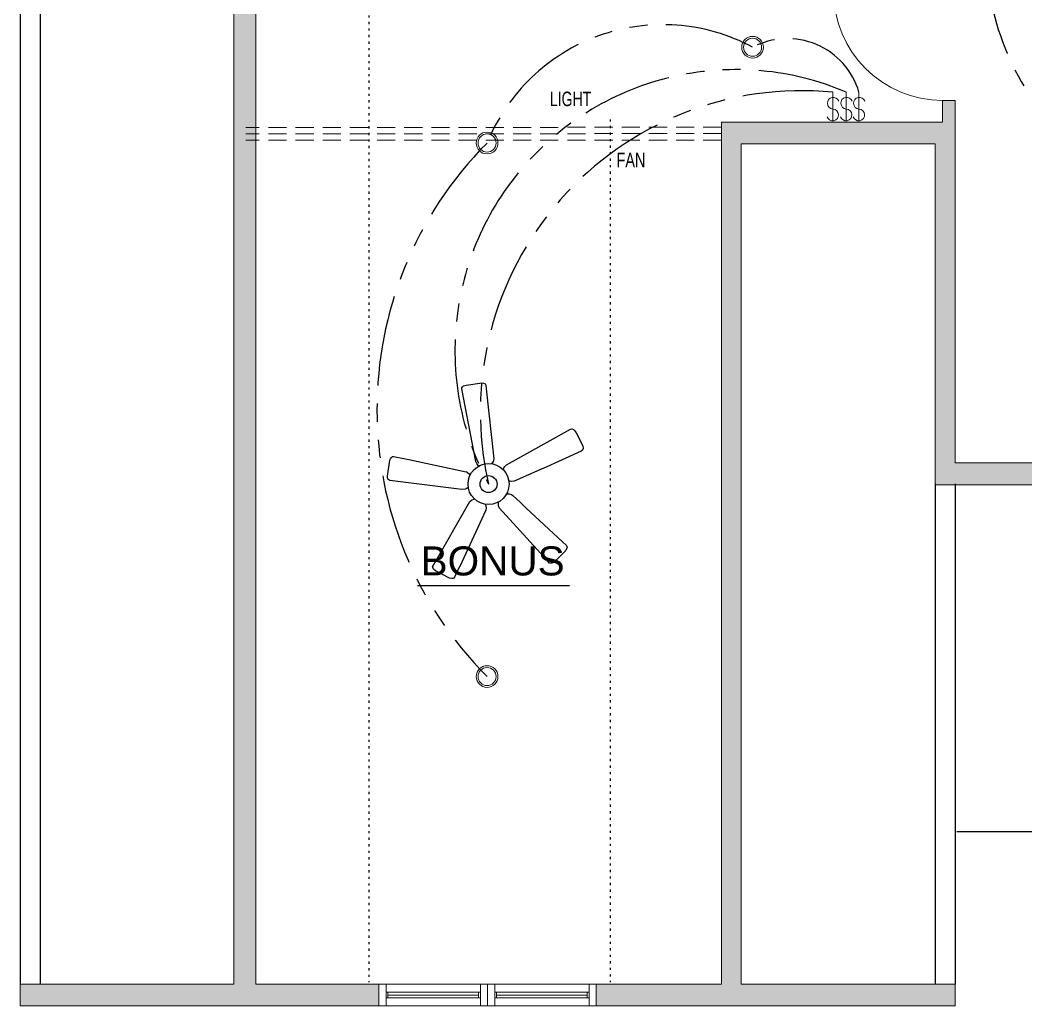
# Model space of a CAD drawing. Header units: inches. Extents: x -28708 to -16583, y 64755 to 66587.
# Drawn here: x -18683.3 to -18405.7, y 65660.2 to 65932.1 of the extents above; entities that cross this region are included whole.
import ezdxf

# ---------------------------------------------------------------- set-up
doc = ezdxf.new("R2010")
doc.units = ezdxf.units.IN
doc.header["$LTSCALE"] = 20
doc.header["$MEASUREMENT"] = 0
for name, pattern in [('Dashed Small', [4, 1, -2, 1]), ('HIDDEN', [0.375, 0.25, -0.125]), ('PHANTOM', [2.5, 1.25, -0.25, 0.25, -0.25, 0.25, -0.25]), ('Solid', [0])]:
    doc.linetypes.add(name, pattern=pattern)
for name, color, linetype in [('CEILING', 2, 'Continuous'), ('DIM', 2, 'Continuous'), ('DOOR', 3, 'Continuous'), ('ELECTRICAL FIXTURES', 1, 'Continuous'), ('TEXT', 3, 'Continuous'), ('WALL', 5, 'Continuous'), ('WINDOW', 2, 'Continuous')]:
    doc.layers.add(name, color=color, linetype=linetype)
for name, color, linetype, lineweight in [('Electrical', 1, 'Continuous', 25), ('FIXTURES_ INTERIOR', 1, 'Continuous', 5), ('SPWALL_OUTLINE', 7, 'Continuous', 0)]:
    doc.layers.add(name, color=color, linetype=linetype, lineweight=lineweight)
doc.styles.add('Arial', font='arial.ttf')
doc.styles.add('Prov Draftsman NDP', font='')
doc.styles.get('Prov Draftsman NDP').set_extended_font_data('Prov Draftsman NDP')

# ---------------------------------------------------------------- blocks, each defined once
blk = doc.blocks.new('A$C30E2037D')
at = {"layer": 'ELECTRICAL FIXTURES', "color": 1, "linetype": 'Solid'}
for p, q in [((20.55, 52.63), (20.71, 52.85)), ((20.71, 52.85), (21.04, 53.1)), ((21.04, 53.1), (21.7, 53.32)), ((21.7, 53.32), (25.47, 53.92)), ((25.47, 53.92), (25.88, 53.95)), ((25.88, 53.95), (26.51, 53.87)), ((26.51, 53.87), (26.94, 53.65)), ((26.94, 53.65), (27.05, 53.48)), ((27.05, 53.48), (27.14, 53.29)), ((27.14, 53.29), (27.24, 52.31)), ((20.5, 52.31), (20.55, 52.63)), ((24.4, 32.23), (20.5, 52.31)), ((27.24, 52.31), (29.35, 33.02)), ((32.85, 31.32), (50.56, 41.17)), ((50.56, 41.17), (50.88, 41.25)), ((50.88, 41.25), (51.32, 41.12)), ((51.32, 41.12), (51.7, 40.76)), ((51.7, 40.76), (52.06, 40.21)), ((52.06, 40.21), (53.89, 36.55)), ((53.89, 36.55), (54, 35.89)), ((0.87, 32.99), (1.09, 33.35)), ((1.09, 33.35), (1.42, 33.62)), ((1.42, 33.62), (1.69, 33.65)), ((1.69, 33.65), (5.9, 32.8)), ((53.51, 35.13), (43.01, 30.37)), ((53.81, 35.35), (53.51, 35.13)), ((53.92, 35.56), (53.81, 35.35)), ((54, 35.89), (53.92, 35.56)), ((0, 28.2), (0.71, 32.64)), ((0.71, 32.64), (0.87, 32.99)), ((5.9, 32.8), (21.75, 29.46)), ((24.68, 31.68), (24.4, 32.23)), ((25.09, 31.21), (24.68, 31.68)), ((25.35, 31.1), (25.09, 31.21)), ((29.19, 32.28), (28.76, 31.65)), ((29.35, 33.02), (29.19, 32.28)), ((31.92, 30.05), (32.14, 30.53)), ((32.14, 30.53), (32.36, 30.89)), ((32.36, 30.89), (32.85, 31.32)), ((0.03, 28.01), (0, 28.2)), ((0.16, 27.44), (0.03, 28.01)), ((22.13, 29.27), (21.75, 29.46)), ((22.13, 29.27), (22.63, 28.78)), ((22.63, 28.78), (22.8, 28.5)), ((42.93, 30.37), (34.98, 26.81)), ((43.01, 30.37), (42.93, 30.37)), ((0.36, 27.19), (0.16, 27.44)), ((0.63, 27.03), (0.36, 27.19)), ((20.5, 24.59), (0.63, 27.03)), ((22.33, 25.08), (21.92, 24.79)), ((34.16, 26.78), (33.5, 26.97)), ((34.98, 26.81), (34.16, 26.78)), ((21.45, 24.62), (20.5, 24.59)), ((21.92, 24.79), (21.45, 24.62)), ((32.89, 23.35), (33.61, 23.39)), ((33.61, 23.39), (34.24, 23.14)), ((34.24, 23.14), (34.62, 22.87)), ((34.62, 22.87), (36.7, 20.95)), ((12.68, 3.67), (22.74, 21.2)), ((22.74, 21.2), (23.17, 21.58)), ((23.17, 21.58), (24, 21.95)), ((27.05, 20.45), (27.19, 19.97)), ((27.22, 19.53), (27.14, 18.88)), ((27.19, 19.97), (27.22, 19.53)), ((30.61, 20.49), (30.68, 21.11)), ((30.63, 20.08), (30.61, 20.49)), ((30.88, 19.53), (30.63, 20.08)), ((36.62, 13.19), (30.88, 19.53)), ((36.7, 20.95), (38.2, 19.53)), ((38.2, 19.53), (48.29, 10.12)), ((27.14, 18.88), (19.95, 3.34)), ((44.05, 4.98), (36.62, 13.19)), ((48.29, 10.12), (49.41, 9.08)), ((49.41, 9.08), (49.54, 8.86)), ((49.57, 8.67), (49.43, 8.15)), ((49.54, 8.86), (49.57, 8.67)), ((48.18, 6.67), (46.07, 4.6)), ((49.19, 7.74), (48.18, 6.67)), ((49.43, 8.15), (49.19, 7.74)), ((12.49, 3.17), (12.68, 3.67)), ((12.52, 3.01), (12.49, 3.17)), ((12.73, 2.57), (12.52, 3.01)), ((19.92, 3.34), (18.53, 0.36)), ((19.95, 3.34), (19.92, 3.34)), ((44.76, 4.27), (44.05, 4.98)), ((45.09, 4.21), (44.76, 4.27)), ((45.36, 4.24), (45.09, 4.21)), ((46.07, 4.6), (45.36, 4.24)), ((13.23, 2.11), (12.73, 2.57)), ((17.13, 0.11), (13.23, 2.11)), ((17.79, 0), (17.13, 0.11)), ((18.09, 0.03), (17.79, 0)), ((18.31, 0.11), (18.09, 0.03)), ((18.53, 0.36), (18.31, 0.11))]:
    blk.add_line(p, q, dxfattribs=at)
for radius in [5.66, 2.34]:
    blk.add_circle((27.91, 26.05), radius, dxfattribs=at)
blk = doc.blocks.new('A$C40F0554F')
at = {"layer": 'FIXTURES_ INTERIOR', "linetype": 'Solid'}
for radius in [3, 2.5]:
    blk.add_circle((3, 3), radius, dxfattribs=at)
blk = doc.blocks.new('A$C097535F1')
at = {"layer": 'FIXTURES_ INTERIOR', "linetype": 'Solid'}
blk.add_line((1.63, 8), (1.63, 0), dxfattribs=at)
for centre, radius, start, end in [((1.72, 4.98), 1.61, 18.6673, 266.5257), ((1.55, 1.75), 1.63, 197.9114, 87.2774)]:
    blk.add_arc(centre, radius, start, end, dxfattribs=at)
blk = doc.blocks.new('A$C3BC31441')
at = {"layer": 'WALL', "linetype": 'Continuous', "lineweight": 0}
for points in [[(59, 6), (61, 4.5), (65, 6), (65, 283.75), (61, 285.25), (59, 283.75)], [(254.5, 243.75), (258, 237.75), (258, 249.75), (254.5, 249.75)], [(193.5, 243.75), (199, 237.75), (252.49, 237.75), (254.32, 239.29), (252.49, 243.75)], [(193.5, 6), (195.33, 4.46), (199, 6), (199, 237.75), (193.5, 243.75)], [(252.49, 243.75), (254.32, 239.29), (257.99, 237.75), (258, 237.75), (254.5, 243.75)], [(252.49, 143.75), (257.99, 149.75), (257.99, 237.75), (254.32, 239.29), (252.49, 237.75)], [(291.99, 143.75), (291.99, 149.75), (257.99, 149.75), (252.49, 143.75)], [(59, 0), (61, 4.5), (59, 6), (0, 6), (0, 0)], [(98.99, 0), (98.99, 6), (65, 6), (61, 4.5), (59, 0)], [(193.5, 0), (195.33, 4.46), (193.5, 6), (158.99, 6), (158.99, 0)], [(257.99, 0), (257.99, 6), (199, 6), (195.33, 4.46), (193.5, 0)]]:
    blk.add_hatch(color=9, dxfattribs=at).paths.add_polyline_path(points, flags=0)
at = {"layer": 'CEILING', "color": 9, "linetype": 'Dashed Small', "ltscale": 0.03}
for p, q in [((96.18, 284), (96.18, 6.51)), ((162.8, 244.5), (162.8, 6.51))]:
    blk.add_line(p, q, dxfattribs=at)
at = {"layer": 'DOOR', "color": 9, "linetype": 'Continuous', "lineweight": 0, "extrusion": (0, 0, -1)}
blk.add_arc((-254.5, 279.75), 30, 270, 0, dxfattribs=at)
at = {"layer": 'SPWALL_OUTLINE', "color": 9, "linetype": 'HIDDEN'}
for p, q in [((193.5, 242.34), (62.24, 242.29)), ((193.5, 240.59), (62.24, 240.54)), ((193.5, 238.79), (62.24, 238.79))]:
    blk.add_line(p, q, dxfattribs=at)
at = {"layer": 'WALL', "color": 9, "linetype": 'ByBlock', "lineweight": -2}
for p, q in [((0, 284), (0, 6)), ((5.5, 284), (5.5, 6)), ((252.5, 144), (252.49, 6)), ((258, 144), (257.99, 6)), ((594, 48.01), (258.49, 48.01))]:
    blk.add_line(p, q, dxfattribs=at)
at = {"layer": 'WALL', "color": 9, "linetype": 'Continuous', "lineweight": 0}
for p, q in [((59, 283.75), (59, 6)), ((65, 6), (65, 283.75)), ((258, 249.75), (254.5, 249.75)), ((254.5, 249.75), (254.5, 243.75)), ((258, 237.75), (258, 249.75)), ((252.49, 243.75), (193.5, 243.75)), ((193.5, 243.75), (193.5, 6)), ((254.5, 243.75), (252.49, 243.75)), ((199, 237.75), (252.49, 237.75)), ((199, 6), (199, 237.75)), ((252.49, 237.75), (252.49, 143.75)), ((257.99, 149.75), (257.99, 237.75)), ((257.99, 237.75), (258, 237.75)), ((291.99, 149.75), (257.99, 149.75)), ((252.49, 143.75), (291.99, 143.75)), ((59, 6), (0, 6)), ((0, 6), (0, 0)), ((98.99, 6), (65, 6)), ((98.99, 0), (98.99, 6)), ((158.99, 6), (98.99, 6)), ((193.5, 6), (158.99, 6)), ((158.99, 6), (158.99, 0)), ((257.99, 6), (199, 6)), ((257.99, 0), (257.99, 6)), ((0, 0), (59, 0)), ((59, 0), (98.99, 0)), ((98.99, 0), (158.99, 0)), ((158.99, 0), (193.5, 0)), ((193.5, 0), (257.99, 0))]:
    blk.add_line(p, q, dxfattribs=at)
at = {"layer": 'WINDOW', "color": 9, "linetype": 'Continuous', "lineweight": 0}
for p, q in [((98.99, 0), (98.99, 6)), ((98.99, 6), (100.99, 6)), ((100.99, 6), (100.99, 0)), ((128.99, 6), (126.99, 6)), ((126.99, 6), (126.99, 0)), ((128.99, 0), (128.99, 6)), ((128.99, 6), (130.99, 6)), ((128.99, 0), (128.99, 6)), ((130.99, 6), (130.99, 0)), ((158.99, 6), (156.99, 6)), ((156.99, 6), (156.99, 0)), ((158.99, 0), (158.99, 6)), ((100.99, 2.25), (100.99, 3.75)), ((100.99, 3.75), (126.99, 3.75)), ((101.49, 3.75), (101.49, 2.25)), ((126.49, 3), (101.49, 3)), ((126.49, 3.75), (126.49, 2.25)), ((126.99, 3.75), (126.99, 2.25)), ((130.99, 2.25), (130.99, 3.75)), ((130.99, 3.75), (156.99, 3.75)), ((131.49, 3.75), (131.49, 2.25)), ((156.49, 3), (131.49, 3)), ((156.49, 3.75), (156.49, 2.25)), ((156.99, 3.75), (156.99, 2.25)), ((126.99, 2.25), (100.99, 2.25)), ((156.99, 2.25), (130.99, 2.25)), ((100.99, 0), (98.99, 0)), ((126.99, 0), (128.99, 0)), ((130.99, 0), (128.99, 0)), ((156.99, 0), (158.99, 0))]:
    blk.add_line(p, q, dxfattribs=at)

msp = doc.modelspace()

# ---------------------------------------------------------------- linework, layer by layer
at = {"layer": 'Electrical', "linetype": 'PHANTOM'}
for centre, radius, start, end in [((-18433.5142, 65859.5903), 92.5394, 10.864921, 79.570824), ((-18341.2482, 65952.7461), 75.7254, 184.275262, 268.95176), ((-18505.9126, 65878.5293), 52.3361, 61.762335, 157.892299), ((-18471.5408, 65906.44), 20.579, 16.329151, 117.838789), ((-18485.7626, 65840.9429), 77.5223, 66.855093, 208.327006), ((-18467.6472, 65824.0376), 88.6133, 84.386478, 192.963898), ((-18480.5157, 65824.6427), 104.2761, 135.117304, 224.882791)]:
    msp.add_arc(centre, radius, start, end, dxfattribs=at)
at = {"layer": 'TEXT', "color": 9, "linetype": 'ByBlock', "lineweight": -2}
msp.add_line((-18573.6204, 65776.2198), (-18531.6288, 65776.2198), dxfattribs=at)

# ---------------------------------------------------------------- block references
at = {"layer": 'DIM', "color": 6, "linetype": 'ByBlock', "lineweight": -2}
msp.add_blockref('A$C3BC31441', (-18683.2518, 65660.2242), dxfattribs=at)
at = {"layer": 'ELECTRICAL FIXTURES', "linetype": 'ByBlock', "lineweight": -2}
for name, p in [('A$C40F0554F', (-18484.1508, 65921.6371)), ('A$C097535F1', (-18460.6043, 65904.2259)), ('A$C097535F1', (-18456.9168, 65904.2259)), ('A$C097535F1', (-18453.417, 65904.2259)), ('A$C40F0554F', (-18557.4009, 65895.226)), ('A$C30E2037D', (-18581.9094, 65778.1077)), ('A$C40F0554F', (-18557.4007, 65748.0594))]:
    msp.add_blockref(name, p, dxfattribs=at)

# ---------------------------------------------------------------- texts
at = {"layer": 'ELECTRICAL FIXTURES', "linetype": 'Dashed Small', "style": 'Prov Draftsman NDP'}
for s, width, p in [('LIGHT', 0.724161, (-18537.0681, 65908.3925)), ('FAN', 0.746383, (-18518.6982, 65891.5327))]:
    msp.add_text(s, height=4, rotation=360, dxfattribs=dict(at, width=width)).set_placement(p)
at = {"layer": 'TEXT', "color": 9, "linetype": 'Solid', "style": 'Arial'}
msp.add_text('BONUS', height=8, dxfattribs=at).set_placement((-18572.7408, 65778.9476))

doc.saveas('drawing.dxf')
